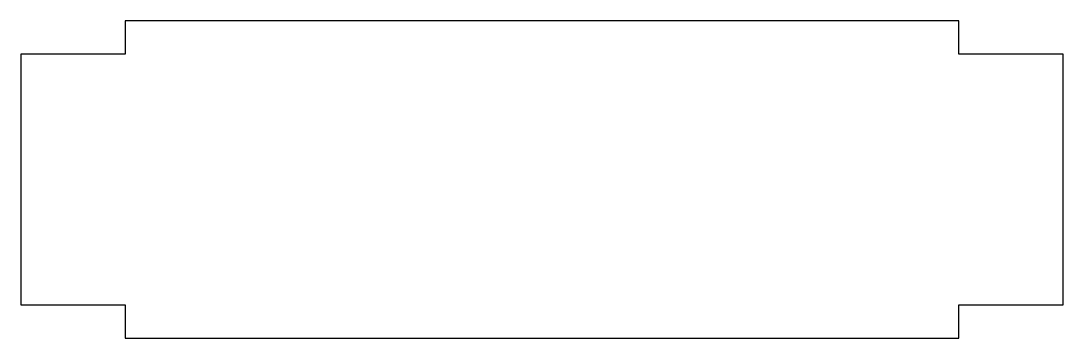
# Model space of a CAD drawing. Header units: inches. Extents: x 5 to 255, y 4 to 80.
import ezdxf

# ---------------------------------------------------------------- set-up
doc = ezdxf.new("R2010")
doc.units = ezdxf.units.IN
doc.header["$MEASUREMENT"] = 0

msp = doc.modelspace()

# ---------------------------------------------------------------- linework, layer by layer
msp.add_lwpolyline([(30.2, 80.2), (30.2, 72.2), (5.2, 72.2), (5.2, 12.2), (30.2, 12.2), (30.2, 4.2), (230.2, 4.2), (230.2, 12.2), (255.2, 12.2), (255.2, 72.2), (230.2, 72.2), (230.2, 80.2)], close=True)

doc.saveas('drawing.dxf')
